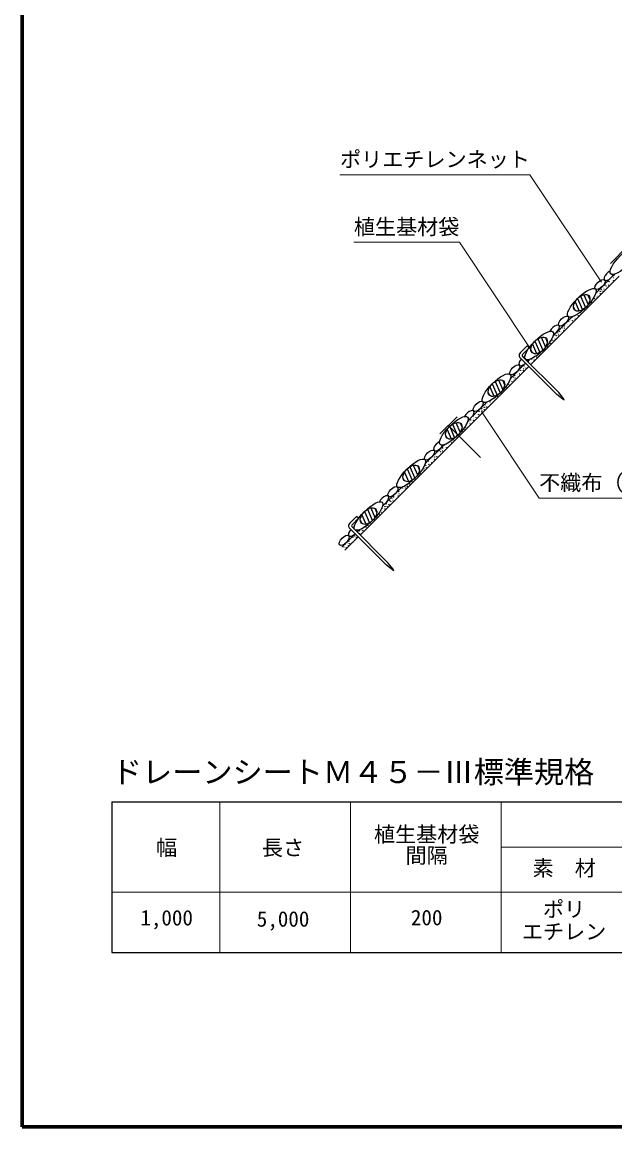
# Model space of a CAD drawing. Units: millimetres, scale not verified. Extents: x 200 to 8200, y 200 to 5838.
# Drawn here: x 200 to 2166, y 200 to 3864 of the extents above; entities that cross this region are included whole.
import ezdxf
from ezdxf.enums import TextEntityAlignment as Align

# ---------------------------------------------------------------- set-up
doc = ezdxf.new("R2010")
doc.units = ezdxf.units.MM
doc.header["$LTSCALE"] = 20
doc.layers.add('C-MTR', color=5, linetype='Continuous')
doc.layers.add('C-MTR-TXT', color=5, linetype='Continuous')
for name, color, linetype, lineweight in [('C-MTR-FRAM', 5, 'Continuous', 25), ('C-MTR-LINE', 5, 'Continuous', 13), ('C-STR', 7, 'Continuous', 25), ('C-STR-HTXT', 1, 'Continuous', 13), ('C-TTL', 2, 'Continuous', 70)]:
    doc.layers.add(name, color=color, linetype=linetype, lineweight=lineweight)
doc.styles.add('ＭＳ ゴシック', font='')
doc.styles.get('ＭＳ ゴシック').set_extended_font_data('MS Gothic')

msp = doc.modelspace()

# ---------------------------------------------------------------- linework, layer by layer
at = {"layer": 'C-MTR-FRAM'}
for p, q in [((498.07, 1278.33), (498.07, 778.33)), ((498.07, 1278.33), (4273.07, 1278.33)), ((498.07, 778.33), (4273.07, 778.33))]:
    msp.add_line(p, q, dxfattribs=at)
at = {"layer": 'C-MTR-LINE'}
for p, q in [((856.07, 1278.33), (856.07, 778.33)), ((1289.07, 1278.33), (1289.07, 778.33)), ((1789.07, 1278.33), (1789.07, 778.33)), ((1789.07, 1128.33), (3647.03, 1128.33)), ((498.07, 978.33), (4273.07, 978.33))]:
    msp.add_line(p, q, dxfattribs=at)
at = {"layer": 'C-STR'}
for p, q in [((2208.45, 3120.69), (2151.88, 3064.12)), ((1887.24, 2728.78), (2180.16, 3021.7)), ((2102.86, 2965.6), (2165.54, 3028.29)), ((1961.43, 2824.18), (2024.12, 2886.87)), ((1852.21, 2767.35), (1875.5, 2790.65)), ((1881.87, 2784.29), (1875.5, 2790.65)), ((1850.35, 2752.92), (1974.2, 2629.14)), ((1860.32, 2755.68), (1980.57, 2635.51)), ((1881.87, 2784.29), (1860.62, 2763.03)), ((1614.48, 2456.01), (1880.88, 2722.41)), ((1820.01, 2682.76), (1870.27, 2733.02)), ((1876.63, 2739.38), (1882.7, 2745.45)), ((1678.59, 2541.34), (1741.28, 2604.03)), ((1994.01, 2613.59), (1974.2, 2629.14)), ((1996.13, 2615.71), (1980.57, 2635.51)), ((1994.01, 2613.59), (1998.6, 2611.12)), ((1998.6, 2611.12), (1996.13, 2615.71)), ((1642.76, 2555.01), (1586.19, 2498.44)), ((1720.54, 2420.66), (1614.48, 2526.72)), ((1321.46, 2162.99), (1614.48, 2456.01)), ((1537.17, 2399.92), (1599.86, 2462.61)), ((1395.75, 2258.5), (1458.44, 2321.19)), ((1286.43, 2201.56), (1309.72, 2224.86)), ((1316.08, 2218.5), (1294.83, 2197.24)), ((1316.08, 2218.5), (1309.72, 2224.86)), ((1260.42, 2123.17), (1304.48, 2167.23)), ((1284.57, 2187.13), (1408.42, 2063.36)), ((1294.54, 2189.89), (1414.78, 2069.72)), ((1310.85, 2173.59), (1317.02, 2179.76)), ((1271.03, 2112.56), (1315.09, 2156.63)), ((1428.22, 2047.8), (1408.42, 2063.36)), ((1430.34, 2049.93), (1414.78, 2069.72)), ((1428.22, 2047.8), (1432.82, 2045.33)), ((1432.82, 2045.33), (1430.34, 2049.93))]:
    msp.add_line(p, q, dxfattribs=at)
at = {"layer": 'C-STR', "color": 3}
for p, q in [((2034.23, 2937.04), (2047.84, 2906.02)), ((2042.62, 2947.79), (2059.08, 2910.27)), ((2052.35, 2955.47), (2068.97, 2917.6)), ((2063.4, 2960.16), (2077.54, 2927.93)), ((2077.01, 2959.01), (2083.55, 2944.09)), ((2029.09, 2918.9), (2033.37, 2909.14)), ((1892.91, 2795.71), (1906.52, 2764.7)), ((1901.3, 2806.47), (1917.76, 2768.95)), ((1911.03, 2814.15), (1927.65, 2776.28)), ((1922.08, 2818.84), (1936.22, 2786.61)), ((1935.69, 2817.69), (1942.23, 2802.77)), ((1887.76, 2777.58), (1892.05, 2767.82)), ((1780.56, 2677.31), (1794.7, 2645.09)), ((1794.17, 2676.16), (1800.71, 2661.25)), ((1751.39, 2654.19), (1765, 2623.17)), ((1759.77, 2664.95), (1776.24, 2627.42)), ((1769.51, 2672.63), (1786.12, 2634.76)), ((1746.24, 2636.06), (1750.52, 2626.3)), ((1628.09, 2531.21), (1644.7, 2493.34)), ((1639.14, 2535.89), (1653.28, 2503.66)), ((1652.75, 2534.74), (1659.29, 2519.83)), ((1604.82, 2494.64), (1609.1, 2484.88)), ((1609.97, 2512.77), (1623.58, 2481.75)), ((1618.35, 2523.53), (1634.82, 2486)), ((1476.93, 2382.11), (1493.4, 2344.58)), ((1486.67, 2389.78), (1503.28, 2351.92)), ((1497.72, 2394.47), (1511.86, 2362.24)), ((1511.32, 2393.32), (1517.87, 2378.4)), ((1463.4, 2353.21), (1467.68, 2343.46)), ((1468.55, 2371.35), (1482.16, 2340.33)), ((1335.51, 2240.68), (1351.97, 2203.16)), ((1345.25, 2248.36), (1361.86, 2210.5)), ((1356.29, 2253.05), (1370.43, 2220.82)), ((1369.9, 2251.9), (1376.45, 2236.98)), ((1321.98, 2211.79), (1326.26, 2202.03)), ((1327.13, 2229.93), (1340.74, 2198.91))]:
    msp.add_line(p, q, dxfattribs=at)
at = {"layer": 'C-STR'}
for centre in [(2151.63, 3011.82), (2161.2, 3017.45), (2162.19, 3006.93), (2165.92, 3025.85), (2118.13, 2971.46), (2121.12, 2978.03), (2125.51, 2972.56), (2127.58, 2984.09), (2130.04, 2978.31), (2132.31, 2992.49), (2137.13, 2989.03), (2137.47, 2982.91), (2140.91, 2999.49), (2144.84, 2991.89), (2146.91, 3003.42), (2154.12, 3001.74), (2089.21, 2933.94), (2091.84, 2940.84), (2099.17, 2946.79), (2102.24, 2957.41), (2107.25, 2951.98), (2108.57, 2966.18), (2109.88, 2958.88), (2118.14, 2963.58), (2052.52, 2899.57), (2065.85, 2911.2), (2075.06, 2919.67), (2081.13, 2928.75), (2008.24, 2861.57), (2012.29, 2870.46), (2015.61, 2862.66), (2018.97, 2875.48), (2023.69, 2883.88), (2026.18, 2873.8), (2031.26, 2886.85), (2034.26, 2878.99), (2036.89, 2885.89), (2045.15, 2890.59), (1967.46, 2827.65), (1972.28, 2824.18), (1977.16, 2833.4), (1979.99, 2827.04), (1982.06, 2838.57), (1986.78, 2846.97), (1989.27, 2836.89), (1992.63, 2849.99), (1997.35, 2842.08), (1998.67, 2856.28), (1999.98, 2848.98), (2008.24, 2853.68), (1942.4, 2787.13), (1945.03, 2794.03), (1953.29, 2806.62), (1953.29, 2798.73), (1960.66, 2807.71), (1962.73, 2819.25), (1967.94, 2812.81), (1972.62, 2818.06), (1898.34, 2751.67), (1905.71, 2752.76), (1911.12, 2757.22), (1917.67, 2763.11), (1925.04, 2772.09), (1932.04, 2774.82), (1934.32, 2781.94), (1857.56, 2717.75), (1862.38, 2714.28), (1865.42, 2723.66), (1870.09, 2717.14), (1872.16, 2728.67), (1880.44, 2739.61), (1885.12, 2734.21), (1889.79, 2745.74), (1891, 2738.72), (1898.34, 2743.78), (1821.93, 2682.12), (1829.58, 2686.53), (1832.5, 2677.23), (1833.82, 2691.44), (1835.13, 2684.13), (1843.39, 2696.72), (1843.4, 2688.83), (1846.45, 2705.54), (1850.76, 2697.81), (1852.84, 2709.35), (1862.72, 2708.16), (1795.81, 2642.86), (1807.77, 2653.21), (1815.14, 2662.19), (1817.21, 2673.72), (1824.42, 2672.04), (1752.48, 2604.38), (1760.19, 2607.24), (1769.47, 2617.09), (1777.55, 2622.28), (1789.01, 2633.88), (1715.39, 2573.55), (1722.6, 2567.33), (1724.73, 2581.91), (1725.58, 2574.28), (1733.49, 2586.82), (1733.5, 2578.94), (1736.21, 2594.35), (1740.87, 2587.92), (1742.94, 2599.45), (1752.82, 2598.26), (1678.54, 2531.87), (1682.26, 2541.95), (1685.92, 2532.97), (1687.99, 2544.5), (1697.53, 2549.43), (1697.74, 2557.63), (1697.87, 2543.31), (1705.19, 2564.01), (1705.24, 2552.29), (1714.53, 2562.14), (1650.29, 2497.34), (1659.58, 2507.19), (1667.65, 2512.38), (1670.28, 2519.28), (1678.55, 2523.99), (1600.05, 2460.38), (1606.78, 2463.97), (1615.33, 2464.33), (1623.6, 2469.04), (1630.97, 2478.02), (1642.92, 2488.36), (1568.64, 2421.97), (1569.92, 2430.1), (1576.02, 2423.07), (1578.09, 2434.6), (1582.81, 2443), (1587.64, 2439.54), (1587.97, 2433.41), (1588.64, 2448.12), (1595.32, 2451.98), (1595.34, 2442.39), (1607.56, 2453.99), (1532.69, 2384.59), (1538.8, 2393.99), (1540.39, 2387.44), (1542.47, 2398.98), (1547.19, 2407.38), (1549.68, 2397.29), (1557.75, 2402.48), (1559.08, 2416.69), (1560.38, 2409.39), (1568.65, 2414.09), (1503.25, 2348.86), (1513.7, 2359.14), (1521.07, 2368.12), (1533.03, 2378.46), (1458.74, 2312.07), (1461.19, 2318.9), (1466.12, 2313.17), (1468.19, 2324.7), (1472.14, 2319.15), (1477.74, 2329.64), (1478.08, 2323.51), (1485.44, 2332.49), (1494.45, 2339.05), (1417.96, 2278.15), (1422.79, 2274.69), (1426.23, 2284.85), (1430.49, 2277.55), (1432.57, 2289.08), (1437.29, 2297.48), (1439.78, 2287.4), (1447.85, 2292.59), (1449.18, 2306.79), (1450.48, 2299.49), (1458.75, 2304.19), (1392.9, 2237.64), (1394.23, 2251.84), (1395.54, 2244.54), (1403.79, 2257.12), (1403.8, 2249.24), (1407.83, 2266.08), (1411.17, 2258.22), (1413.24, 2269.75), (1416.87, 2263.69), (1423.13, 2268.57), (1356.22, 2203.27), (1368.18, 2213.62), (1375.55, 2222.6), (1384.83, 2232.45), (1318.93, 2177.32), (1319.44, 2168.53), (1329.08, 2182.59), (1329.88, 2177.5), (1337.96, 2182.69), (1340.59, 2189.59), (1348.85, 2194.29), (1272.44, 2132.63), (1279.26, 2135.06), (1283.01, 2127.74), (1284.33, 2141.94), (1285.64, 2134.64), (1293.9, 2147.23), (1293.9, 2139.34), (1297.46, 2155.15), (1301.27, 2148.32), (1303.34, 2159.85), (1309.87, 2155.39), (1267.07, 2123.49), (1274.93, 2122.55)]:
    msp.add_circle(centre, 0.3, dxfattribs=at)
for centre, radius, start, end in [((1982.49, 3007.23), 124.55, 312.99693, 315.002), ((1860.89, 2758.89), 12.12, 135.76262, 209.53793), ((1863.86, 2759.22), 5, 130.3409, 225.01704), ((1295.11, 2193.11), 12.12, 135.76262, 209.53793), ((1298.07, 2193.43), 5, 130.3409, 225.01704)]:
    msp.add_arc(centre, radius, start, end, dxfattribs=at)
for centre, major_axis, ratio in [((2197.84, 3074.73), (45.46, 45.46), 0.311111), ((2117.03, 2993.92), (15.15, 15.15), 0.466608), ((2056.42, 2933.31), (45.46, 45.46), 0.311111), ((1995.81, 2872.7), (15.15, 15.15), 0.466608), ((1915, 2791.89), (45.46, 45.46), 0.311111), ((1834.18, 2711.08), (15.15, 15.15), 0.466608), ((1773.58, 2650.47), (45.46, 45.46), 0.311111), ((1712.97, 2589.86), (15.15, 15.15), 0.466608), ((1632.15, 2509.05), (45.46, 45.46), 0.311111), ((1490.73, 2367.62), (45.46, 45.46), 0.311111), ((1551.34, 2428.23), (15.15, 15.15), 0.466608), ((1430.12, 2307.01), (15.15, 15.15), 0.466608), ((1349.31, 2226.2), (45.46, 45.46), 0.311111), ((1268.5, 2145.39), (15.15, 15.15), 0.466608)]:
    msp.add_ellipse(centre, major_axis=major_axis, ratio=ratio, dxfattribs=at)
for centre, start_param, end_param in [((2147.33, 3024.22), 0.941217, 5.3424012), ((1965.5, 2842.4), 4.0824021, 8.4818386), ((1864.61, 2741.41), 0.9487388, 1.2353845), ((1864.61, 2741.41), 1.6617577, 4.6217051), ((1864.61, 2741.41), 5.0480784, 5.3414091), ((1682.66, 2559.55), 4.0824716, 8.4838348), ((1581.65, 2458.54), 0.941217, 5.3424012), ((1399.82, 2276.71), 4.0824721, 8.4838344), ((1298.93, 2175.73), 1.6684299, 4.615033), ((1298.93, 2175.73), 0.9487388, 1.2424166), ((1298.93, 2175.73), 5.0410462, 5.3414091)]:
    msp.add_ellipse(centre, major_axis=(15.15, 15.15), ratio=0.466608, start_param=start_param, end_param=end_param, dxfattribs=at)
at = {"layer": 'C-STR', "color": 3}
for centre in [(2056.35, 2933.24), (1915.03, 2791.92), (1773.5, 2650.4), (1632.08, 2508.97), (1490.66, 2367.55), (1349.24, 2226.13)]:
    msp.add_ellipse(centre, major_axis=(-23.25, -23.84), ratio=0.600605, dxfattribs=at)
at = {"layer": 'C-STR-HTXT'}
for p, q in [((1254.51, 3358.16), (1884.51, 3358.16)), ((1884.51, 3358.16), (2121.66, 3002.03)), ((1300.46, 3134.31), (1650.46, 3134.31)), ((1650.46, 3134.31), (1887.61, 2778.19)), ((1723.97, 2572.62), (1915.07, 2285.65)), ((1915.07, 2285.65), (3525.07, 2285.65))]:
    msp.add_line(p, q, dxfattribs=at)
at = {"layer": 'C-TTL'}
msp.add_lwpolyline([(200, 200), (8200, 200), (8200, 5740), (200, 5740)], close=True, dxfattribs=at)

# ---------------------------------------------------------------- texts
at = {"layer": 'C-MTR', "style": 'ＭＳ ゴシック'}
msp.add_text('ドレーンシートＭ４５－Ⅲ標準規格', height=73.31, dxfattribs=at).set_placement((1298.07, 1318.33), align=Align.BOTTOM_CENTER)
at = {"layer": 'C-MTR-TXT', "style": 'ＭＳ ゴシック'}
for s, p in [('植生基材袋', (1367.07, 1196.14)), ('\u3000 間隔', (1367.07, 1126.14))]:
    msp.add_text(s, height=51.32, dxfattribs=at).set_placement(p, align=Align.TOP_LEFT)
for s, p in [('幅', (679.47, 1126.14)), ('長さ', (1065.68, 1126.14))]:
    msp.add_text(s, height=51.32, dxfattribs=at).set_placement(p, align=Align.MIDDLE_CENTER)
for s, p in [('素\u3000材', (1998.27, 1017.33)), ('ポリ', (1997.77, 880.98)), ('1,000', (679.47, 852.69)), ('200', (1542.07, 853.31)), ('5,000', (1065.68, 848.69)), ('エチレン', (1997.77, 806.98))]:
    msp.add_text(s, height=51.32, dxfattribs=at).set_placement(p, align=Align.BOTTOM_CENTER)
at = {"layer": 'C-STR-HTXT', "color": 7, "style": 'ＭＳ ゴシック'}
for s, p in [('ポリエチレンネット', (1254.51, 3368.16)), ('植生基材袋', (1300.46, 3144.31)), ('不織布（種子・肥料・土壌改良資材・土壌凝集剤）', (1915.07, 2295.65))]:
    msp.add_text(s, height=51.32, dxfattribs=at).set_placement(p, align=Align.BOTTOM_LEFT)

doc.saveas('drawing.dxf')
